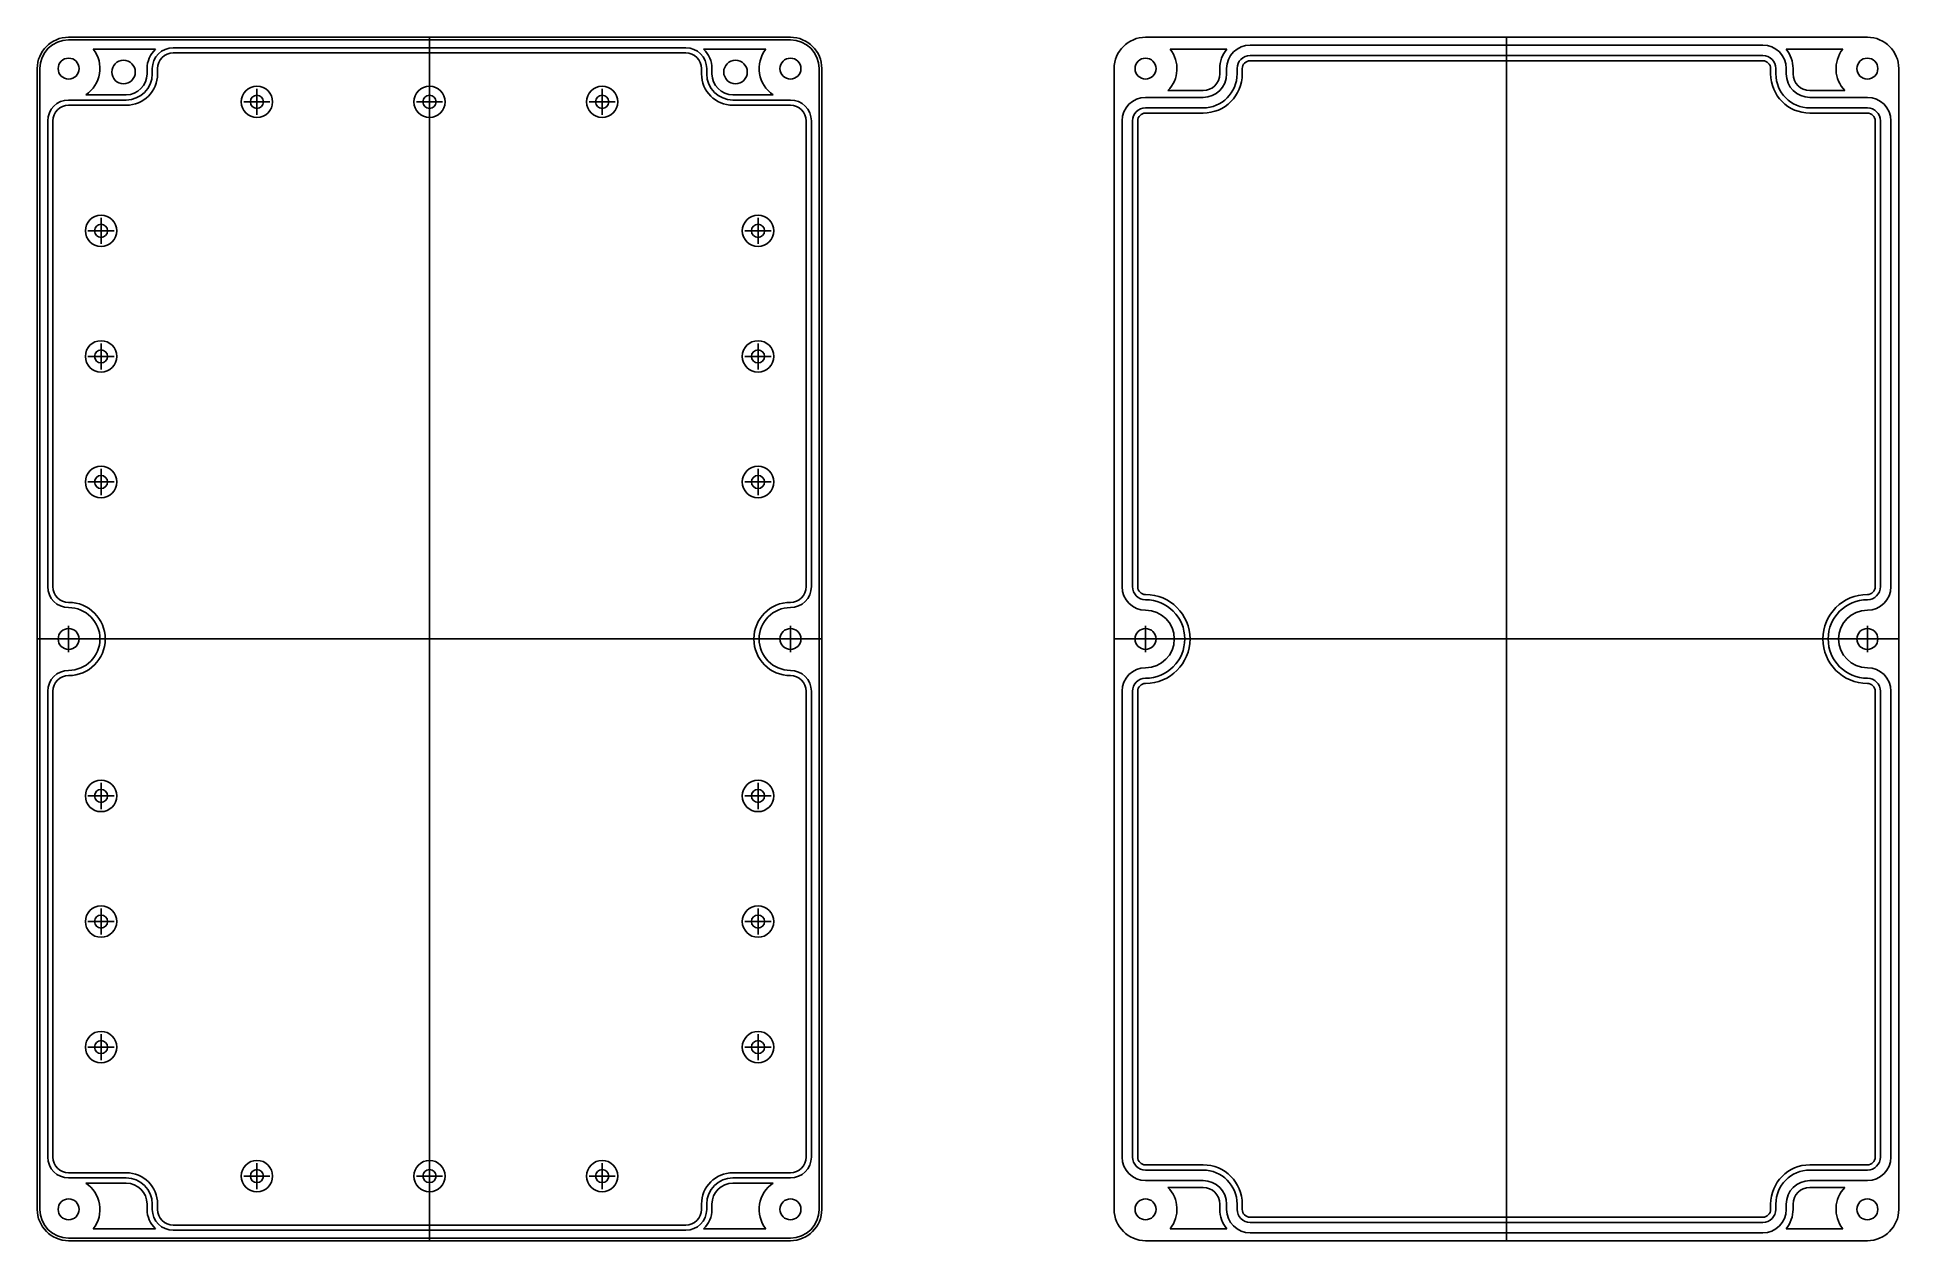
# Model space of a CAD drawing. Header units: millimetres. Extents: x 615 to 971, y 454 to 684.
import ezdxf

# ---------------------------------------------------------------- set-up
doc = ezdxf.new("R2010")
doc.units = ezdxf.units.MM

msp = doc.modelspace()

# ---------------------------------------------------------------- linework, layer by layer
for p, q in [((621.23, 684.14), (759.23, 684.14)), ((621.23, 683.64), (759.23, 683.64)), ((690.23, 454.14), (690.23, 684.14)), ((827.12, 684.14), (965.12, 684.14)), ((896.12, 454.14), (896.12, 684.14)), ((637.87, 681.84), (625.95, 681.84)), ((641.23, 682.14), (739.23, 682.14)), ((641.23, 681.14), (739.23, 681.14)), ((742.59, 681.84), (754.51, 681.84)), ((842.65, 681.84), (831.84, 681.84)), ((847.12, 682.64), (945.12, 682.64)), ((847.12, 680.64), (945.12, 680.64)), ((949.59, 681.84), (960.4, 681.84)), ((615.23, 460.14), (615.23, 678.14)), ((615.73, 460.14), (615.73, 678.14)), ((636.23, 678.14), (636.23, 677.14)), ((637.23, 678.14), (637.23, 677.14)), ((638.23, 678.14), (638.23, 677.14)), ((742.23, 678.14), (742.23, 677.14)), ((743.23, 678.14), (743.23, 677.14)), ((744.23, 678.14), (744.23, 677.14)), ((764.73, 460.14), (764.73, 678.14)), ((765.23, 460.14), (765.23, 678.14)), ((821.12, 460.14), (821.12, 678.14)), ((841.32, 678.14), (841.32, 677.14)), ((842.62, 678.14), (842.62, 677.14)), ((844.62, 678.14), (844.62, 677.14)), ((845.62, 678.14), (845.62, 677.14)), ((847.12, 679.64), (945.12, 679.64)), ((946.62, 678.14), (946.62, 677.14)), ((947.62, 678.14), (947.62, 677.14)), ((949.62, 678.14), (949.62, 677.14)), ((950.92, 678.14), (950.92, 677.14)), ((971.12, 460.14), (971.12, 678.14)), ((624.55, 673.14), (632.23, 673.14)), ((657.23, 669.29), (657.23, 674.29)), ((690.23, 669.29), (690.23, 674.29)), ((723.23, 669.29), (723.23, 674.29)), ((755.91, 673.14), (748.23, 673.14)), ((827.12, 672.64), (838.12, 672.64)), ((831.41, 673.94), (838.12, 673.94)), ((960.84, 673.94), (954.12, 673.94)), ((965.12, 672.64), (954.12, 672.64)), ((621.23, 672.14), (632.23, 672.14)), ((621.23, 671.14), (632.23, 671.14)), ((654.73, 671.79), (659.73, 671.79)), ((687.73, 671.79), (692.73, 671.79)), ((720.73, 671.79), (725.73, 671.79)), ((759.23, 672.14), (748.23, 672.14)), ((759.23, 671.14), (748.23, 671.14)), ((827.12, 670.64), (838.12, 670.64)), ((827.12, 669.64), (838.12, 669.64)), ((965.12, 670.64), (954.12, 670.64)), ((965.12, 669.64), (954.12, 669.64)), ((617.23, 579.14), (617.23, 668.14)), ((618.23, 579.14), (618.23, 668.14)), ((762.23, 579.14), (762.23, 668.14)), ((763.23, 579.14), (763.23, 668.14)), ((822.62, 579.14), (822.62, 668.14)), ((824.62, 579.14), (824.62, 668.14)), ((825.62, 579.14), (825.62, 668.14)), ((966.62, 579.14), (966.62, 668.14)), ((967.62, 579.14), (967.62, 668.14)), ((969.62, 579.14), (969.62, 668.14)), ((627.43, 644.64), (627.43, 649.64)), ((753.03, 644.64), (753.03, 649.64)), ((624.93, 647.14), (629.93, 647.14)), ((750.53, 647.14), (755.53, 647.14)), ((624.93, 623.14), (629.93, 623.14)), ((627.43, 620.64), (627.43, 625.64)), ((750.53, 623.14), (755.53, 623.14)), ((753.03, 620.64), (753.03, 625.64)), ((627.43, 596.64), (627.43, 601.64)), ((753.03, 596.64), (753.03, 601.64)), ((624.93, 599.14), (629.93, 599.14)), ((750.53, 599.14), (755.53, 599.14)), ((621.23, 566.64), (621.23, 571.64)), ((759.23, 566.64), (759.23, 571.64)), ((827.12, 566.64), (827.12, 571.64)), ((965.12, 566.64), (965.12, 571.64)), ((615.23, 569.14), (765.23, 569.14)), ((618.73, 569.14), (623.73, 569.14)), ((756.73, 569.14), (761.73, 569.14)), ((821.12, 569.14), (971.12, 569.14)), ((824.62, 569.14), (829.62, 569.14)), ((962.62, 569.14), (967.62, 569.14)), ((617.23, 470.14), (617.23, 559.14)), ((618.23, 470.14), (618.23, 559.14)), ((762.23, 470.14), (762.23, 559.14)), ((763.23, 470.14), (763.23, 559.14)), ((822.62, 470.14), (822.62, 559.14)), ((824.62, 470.14), (824.62, 559.14)), ((825.62, 470.14), (825.62, 559.14)), ((966.62, 470.14), (966.62, 559.14)), ((967.62, 470.14), (967.62, 559.14)), ((969.62, 470.14), (969.62, 559.14)), ((627.43, 536.64), (627.43, 541.64)), ((753.03, 536.64), (753.03, 541.64)), ((624.93, 539.14), (629.93, 539.14)), ((750.53, 539.14), (755.53, 539.14)), ((627.43, 512.64), (627.43, 517.64)), ((753.03, 512.64), (753.03, 517.64)), ((624.93, 515.14), (629.93, 515.14)), ((750.53, 515.14), (755.53, 515.14)), ((624.93, 491.14), (629.93, 491.14)), ((627.43, 488.64), (627.43, 493.64)), ((750.53, 491.14), (755.53, 491.14)), ((753.03, 488.64), (753.03, 493.64)), ((621.23, 467.14), (632.23, 467.14)), ((654.73, 466.49), (659.73, 466.49)), ((657.23, 463.99), (657.23, 468.99)), ((687.73, 466.49), (692.73, 466.49)), ((690.23, 463.99), (690.23, 468.99)), ((720.73, 466.49), (725.73, 466.49)), ((723.23, 463.99), (723.23, 468.99)), ((759.23, 467.14), (748.23, 467.14)), ((827.12, 468.64), (838.12, 468.64)), ((827.12, 467.64), (838.12, 467.64)), ((965.12, 468.64), (954.12, 468.64)), ((965.12, 467.64), (954.12, 467.64)), ((621.23, 466.14), (632.23, 466.14)), ((624.55, 465.14), (632.23, 465.14)), ((759.23, 466.14), (748.23, 466.14)), ((755.91, 465.14), (748.23, 465.14)), ((827.12, 465.64), (838.12, 465.64)), ((831.41, 464.34), (838.12, 464.34)), ((965.12, 465.64), (954.12, 465.64)), ((960.84, 464.34), (954.12, 464.34)), ((636.23, 460.14), (636.23, 461.14)), ((637.23, 460.14), (637.23, 461.14)), ((638.23, 460.14), (638.23, 461.14)), ((742.23, 460.14), (742.23, 461.14)), ((743.23, 460.14), (743.23, 461.14)), ((744.23, 460.14), (744.23, 461.14)), ((841.32, 460.14), (841.32, 461.14)), ((842.62, 460.14), (842.62, 461.14)), ((844.62, 460.14), (844.62, 461.14)), ((845.62, 460.14), (845.62, 461.14)), ((946.62, 460.14), (946.62, 461.14)), ((947.62, 460.14), (947.62, 461.14)), ((949.62, 460.14), (949.62, 461.14)), ((950.92, 460.14), (950.92, 461.14)), ((637.87, 456.44), (625.95, 456.44)), ((641.23, 457.14), (739.23, 457.14)), ((641.23, 456.14), (739.23, 456.14)), ((742.59, 456.44), (754.51, 456.44)), ((842.65, 456.44), (831.84, 456.44)), ((847.12, 458.64), (945.12, 458.64)), ((847.12, 457.64), (945.12, 457.64)), ((847.12, 455.64), (945.12, 455.64)), ((949.59, 456.44), (960.4, 456.44)), ((621.23, 454.64), (759.23, 454.64)), ((621.23, 454.14), (759.23, 454.14)), ((827.12, 454.14), (965.12, 454.14))]:
    msp.add_line(p, q)
for centre, radius in [((621.23, 678.14), 2), ((759.23, 678.14), 2), ((827.12, 678.14), 2), ((965.12, 678.14), 2), ((631.73, 677.49), 2.25), ((748.73, 677.49), 2.25), ((657.23, 671.79), 3), ((657.23, 671.79), 1.25), ((690.23, 671.79), 3), ((690.23, 671.79), 1.25), ((723.23, 671.79), 3), ((723.23, 671.79), 1.25), ((627.43, 647.14), 3), ((627.43, 647.14), 1.25), ((753.03, 647.14), 3), ((753.03, 647.14), 1.25), ((627.43, 623.14), 3), ((627.43, 623.14), 1.25), ((753.03, 623.14), 3), ((753.03, 623.14), 1.25), ((627.43, 599.14), 3), ((753.03, 599.14), 3), ((627.43, 599.14), 1.25), ((753.03, 599.14), 1.25), ((621.23, 569.14), 2), ((759.23, 569.14), 2), ((827.12, 569.14), 2), ((965.12, 569.14), 2), ((627.43, 539.14), 3), ((753.03, 539.14), 3), ((627.43, 539.14), 1.25), ((753.03, 539.14), 1.25), ((627.43, 515.14), 3), ((627.43, 515.14), 1.25), ((753.03, 515.14), 3), ((753.03, 515.14), 1.25), ((627.43, 491.14), 3), ((627.43, 491.14), 1.25), ((753.03, 491.14), 3), ((753.03, 491.14), 1.25), ((657.23, 466.49), 3), ((657.23, 466.49), 1.25), ((690.23, 466.49), 3), ((690.23, 466.49), 1.25), ((723.23, 466.49), 3), ((723.23, 466.49), 1.25), ((621.23, 460.14), 2), ((759.23, 460.14), 2), ((827.12, 460.14), 2), ((965.12, 460.14), 2)]:
    msp.add_circle(centre, radius)
for centre, radius, start, end in [((621.23, 678.14), 6, 90, 180), ((621.23, 678.14), 5.5, 90, 180), ((759.23, 678.14), 6, 0, 90), ((759.23, 678.14), 5.5, 0, 90), ((827.12, 678.14), 6, 90, 180), ((965.12, 678.14), 6, 0, 90), ((621.23, 678.14), 6, 303.5573, 38.0731), ((641.23, 678.14), 5, 132.2686, 180), ((641.23, 678.14), 4, 90, 180), ((641.23, 678.14), 3, 90, 180), ((739.23, 678.14), 4, 0, 90), ((739.23, 678.14), 3, 0, 90), ((739.23, 678.14), 5, 0, 47.7314), ((759.23, 678.14), 6, 141.9269, 236.4427), ((827.12, 678.14), 6, 315.573, 38.0731), ((847.12, 678.14), 5.8, 140.3623, 180), ((847.12, 678.14), 4.5, 90, 180), ((847.12, 678.14), 2.5, 90, 180), ((945.12, 678.14), 4.5, 0, 90), ((945.12, 678.14), 2.5, 0, 90), ((945.12, 678.14), 5.8, 0, 39.6377), ((965.12, 678.14), 6, 141.9269, 224.427), ((632.23, 677.14), 6, 270, 0), ((632.23, 677.14), 5, 270, 0), ((632.23, 677.14), 4, 270, 0), ((748.23, 677.14), 6, 180, 270), ((748.23, 677.14), 5, 180, 270), ((748.23, 677.14), 4, 180, 270), ((838.12, 677.14), 6.5, 270, 0), ((838.12, 677.14), 4.5, 270, 0), ((838.12, 677.14), 7.5, 270, 0), ((838.12, 677.14), 3.2, 270, 0), ((847.12, 678.14), 1.5, 90, 180), ((945.12, 678.14), 1.5, 0, 90), ((954.12, 677.14), 7.5, 180, 270), ((954.12, 677.14), 6.5, 180, 270), ((954.12, 677.14), 4.5, 180, 270), ((954.12, 677.14), 3.2, 180, 270), ((827.12, 668.14), 4.5, 90, 180), ((965.12, 668.14), 4.5, 0, 90), ((621.23, 668.14), 4, 90, 180), ((621.23, 668.14), 3, 90, 180), ((759.23, 668.14), 4, 0, 90), ((759.23, 668.14), 3, 0, 90), ((827.12, 668.14), 2.5, 90, 180), ((827.12, 668.14), 1.5, 90, 180), ((965.12, 668.14), 2.5, 0, 90), ((965.12, 668.14), 1.5, 0, 90), ((621.23, 579.14), 4, 180, 270), ((621.23, 579.14), 3, 180, 270), ((759.23, 579.14), 3, 270, 0), ((759.23, 579.14), 4, 270, 0), ((827.12, 579.14), 4.5, 180, 270), ((827.12, 579.14), 2.5, 180, 270), ((827.12, 579.14), 1.5, 180, 270), ((827.12, 569.14), 8.5, 270, 90), ((827.12, 569.14), 7.5, 270, 90), ((965.12, 569.14), 8.5, 90, 270), ((965.12, 569.14), 7.5, 90, 270), ((965.12, 579.14), 4.5, 270, 0), ((965.12, 579.14), 2.5, 270, 0), ((965.12, 579.14), 1.5, 270, 0), ((621.23, 569.14), 7, 270, 90), ((621.23, 569.14), 6, 270, 90), ((759.23, 569.14), 7, 90, 270), ((759.23, 569.14), 6, 90, 270), ((827.12, 569.14), 5.5, 270, 90), ((965.12, 569.14), 5.5, 90, 270), ((621.23, 559.14), 4, 90, 180), ((759.23, 559.14), 4, 0, 90), ((827.12, 559.14), 4.5, 90, 180), ((965.12, 559.14), 4.5, 0, 90), ((621.23, 559.14), 3, 90, 180), ((759.23, 559.14), 3, 0, 90), ((827.12, 559.14), 2.5, 90, 180), ((827.12, 559.14), 1.5, 90, 180), ((965.12, 559.14), 2.5, 0, 90), ((965.12, 559.14), 1.5, 0, 90), ((621.23, 470.14), 4, 180, 270), ((621.23, 470.14), 3, 180, 270), ((759.23, 470.14), 3, 270, 0), ((759.23, 470.14), 4, 270, 0), ((827.12, 470.14), 4.5, 180, 270), ((827.12, 470.14), 2.5, 180, 270), ((827.12, 470.14), 1.5, 180, 270), ((965.12, 470.14), 4.5, 270, 0), ((965.12, 470.14), 2.5, 270, 0), ((965.12, 470.14), 1.5, 270, 0), ((632.23, 461.14), 6, 360, 90), ((748.23, 461.14), 6, 90, 180), ((838.12, 461.14), 7.5, 360, 90), ((838.12, 461.14), 6.5, 360, 90), ((954.12, 461.14), 7.5, 90, 180), ((954.12, 461.14), 6.5, 90, 180), ((621.23, 460.14), 6, 321.9269, 56.4427), ((632.23, 461.14), 5, 360, 90), ((632.23, 461.14), 4, 360, 90), ((748.23, 461.14), 5, 90, 180), ((748.23, 461.14), 4, 90, 180), ((759.23, 460.14), 6, 123.5573, 218.0731), ((827.12, 460.14), 6, 321.9269, 44.427), ((838.12, 461.14), 4.5, 360, 90), ((838.12, 461.14), 3.2, 360, 90), ((954.12, 461.14), 4.5, 90, 180), ((954.12, 461.14), 3.2, 90, 180), ((965.12, 460.14), 6, 135.573, 218.0731), ((621.23, 460.14), 6, 180, 270), ((621.23, 460.14), 5.5, 180, 270), ((641.23, 460.14), 5, 180, 227.7314), ((641.23, 460.14), 4, 180, 270), ((641.23, 460.14), 3, 180, 270), ((739.23, 460.14), 3, 270, 0), ((739.23, 460.14), 4, 270, 0), ((739.23, 460.14), 5, 312.2686, 0), ((759.23, 460.14), 6, 270, 0), ((759.23, 460.14), 5.5, 270, 0), ((827.12, 460.14), 6, 180, 270), ((847.12, 460.14), 5.8, 180, 219.6377), ((847.12, 460.14), 4.5, 180, 270), ((847.12, 460.14), 2.5, 180, 270), ((847.12, 460.14), 1.5, 180, 270), ((945.12, 460.14), 4.5, 270, 0), ((945.12, 460.14), 2.5, 270, 0), ((945.12, 460.14), 1.5, 270, 0), ((945.12, 460.14), 5.8, 320.3623, 0), ((965.12, 460.14), 6, 270, 0)]:
    msp.add_arc(centre, radius, start, end)

doc.saveas('drawing.dxf')
